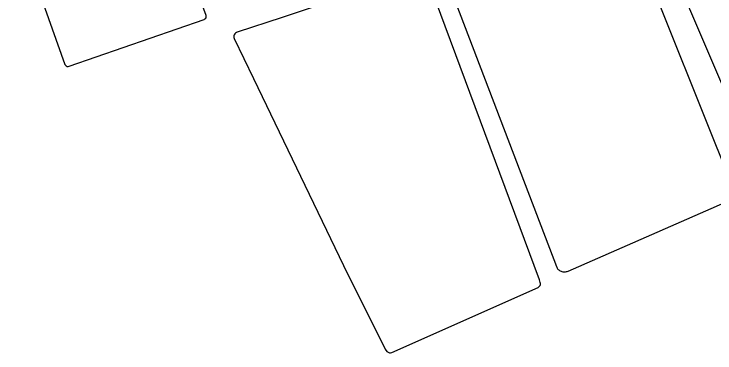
# Model space of a CAD drawing. Header units: millimetres. Extents: x 588718 to 589579, y 9715374 to 9716002.
# Drawn here: x 588824.9 to 589258.4, y 9715374.3 to 9715583.6 of the extents above; entities that cross this region are included whole.
import ezdxf

# ---------------------------------------------------------------- set-up
doc = ezdxf.new("R2010")
doc.units = ezdxf.units.MM
doc.layers.add('QUADRA', color=7, linetype='Continuous')

msp = doc.modelspace()

# ---------------------------------------------------------------- linework, layer by layer
at = {"layer": 'QUADRA'}
for points in [[(588824.94, 9715640.83), (588856.39, 9715552.55), (588856.7, 9715552.01), (588857.19, 9715551.59), (588857.79, 9715551.33), (588858.45, 9715551.25), (588859.12, 9715551.38), (588942.46, 9715580.31), (588943.03, 9715580.61), (588943.48, 9715581.07), (588943.75, 9715581.63), (588943.83, 9715582.24), (588943.72, 9715582.78), (588921.89, 9715641.48)], [(588824.94, 9715640.83), (588856.39, 9715552.55), (588856.7, 9715552.01), (588857.19, 9715551.59), (588857.79, 9715551.33), (588858.45, 9715551.25), (588859.12, 9715551.38), (588942.46, 9715580.31), (588943.03, 9715580.61), (588943.48, 9715581.07), (588943.75, 9715581.63), (588943.83, 9715582.24), (588943.72, 9715582.78), (588921.89, 9715641.48)], [(589218.53, 9715643.24), (589218.89, 9715642.14), (589266.23, 9715532.12)], [(589270.31, 9715474.71), (589208.64, 9715628.51)], [(589075.59, 9715610.04), (588991.37, 9715581.75), (588991.37, 9715581.75), (588990.8, 9715581.56), (588962.97, 9715572.49), (588962.43, 9715572.26), (588961.89, 9715571.89), (588961.46, 9715571.44), (588961.12, 9715570.9), (588960.91, 9715570.32), (588960.84, 9715569.71), (588960.91, 9715569.09), (588961.11, 9715568.51), (588972.96, 9715543.86), (589028.74, 9715428.3), (589054.43, 9715376.64), (589055.43, 9715375.23), (589057.17, 9715374.32), (589057.81, 9715374.39), (589058.51, 9715374.6), (589148.99, 9715414.68), (589149.5, 9715415.06), (589149.92, 9715415.52), (589150.24, 9715416.05), (589150.41, 9715416.63), (589150.47, 9715417.22), (589150.38, 9715417.83), (589149.8, 9715419.39), (589079.55, 9715608.54)], [(589075.59, 9715610.04), (588991.37, 9715581.75), (588991.37, 9715581.75), (588990.8, 9715581.56), (588962.97, 9715572.49), (588962.43, 9715572.26), (588961.89, 9715571.89), (588961.46, 9715571.44), (588961.12, 9715570.9), (588960.91, 9715570.32), (588960.84, 9715569.71), (588960.91, 9715569.09), (588961.11, 9715568.51), (588972.96, 9715543.86), (589028.74, 9715428.3), (589054.43, 9715376.64), (589055.43, 9715375.23), (589057.17, 9715374.32), (589057.81, 9715374.39), (589058.51, 9715374.6), (589148.99, 9715414.68), (589149.5, 9715415.06), (589149.92, 9715415.52), (589150.24, 9715416.05), (589150.41, 9715416.63), (589150.47, 9715417.22), (589150.38, 9715417.83), (589149.8, 9715419.39), (589079.55, 9715608.54)], [(589098.61, 9715589.32), (589160.29, 9715427.67), (589160.5, 9715427.21), (589160.76, 9715426.76), (589161.07, 9715426.33), (589161.43, 9715425.94), (589161.84, 9715425.58), (589162.27, 9715425.27), (589162.75, 9715425), (589163.25, 9715424.78), (589163.77, 9715424.6), (589164.3, 9715424.48), (589164.85, 9715424.41), (589165.4, 9715424.4), (589165.97, 9715424.43), (589166.51, 9715424.53), (589167.05, 9715424.67), (589167.55, 9715424.86), (589267.69, 9715468.59)]]:
    msp.add_lwpolyline(points, dxfattribs=at)

doc.saveas('drawing.dxf')
